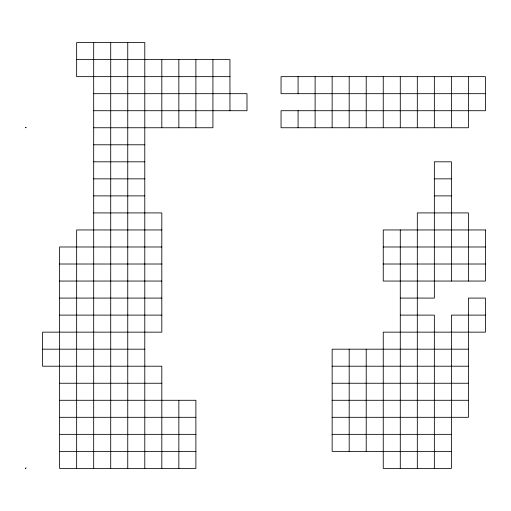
<?xml version="1.0" encoding="UTF-8"?>
<svg xmlns="http://www.w3.org/2000/svg" width="511" height="511" viewBox="0 0 511 511"><rect width="100%" height="100%" fill="white"/><g stroke="black" fill="none" stroke-linecap="round" stroke-linejoin="round"><path stroke-width="0.77" d="M76.65 59.615L229.95 59.615L229.95 110.715M229.95 76.65L76.65 76.65L76.65 42.585L144.785 42.585L144.785 468.415M93.685 93.685L246.985 93.685L246.985 110.715L93.685 110.715M485.45 93.685L281.05 93.685L281.05 76.65L485.45 76.65L485.45 110.715L281.05 110.715L281.05 127.75L468.415 127.75L468.415 76.65M93.685 127.75L212.915 127.75L212.915 59.615M93.685 144.785L144.785 144.785M93.685 161.815L144.785 161.815M93.685 178.85L144.785 178.85M434.35 178.85L451.385 178.85M93.685 195.885L144.785 195.885M434.35 195.885L451.385 195.885M93.685 212.915L161.815 212.915L161.815 332.15L42.585 332.15L42.585 366.215L161.815 366.215L161.815 468.415M161.815 229.95L76.65 229.95L76.65 468.415M161.815 246.985L59.615 246.985L59.615 468.415L195.885 468.415L195.885 400.285L59.615 400.285M383.25 246.985L485.45 246.985M59.615 264.015L161.815 264.015M383.25 264.015L485.45 264.015M59.615 281.05L161.815 281.05M59.615 298.085L161.815 298.085M400.285 298.085L434.35 298.085L434.35 161.815L451.385 161.815L451.385 281.05M59.615 315.115L161.815 315.115M400.285 315.115L434.35 315.115L434.35 468.415M485.45 315.115L451.385 315.115L451.385 468.415L383.25 468.415L383.25 332.15L485.45 332.15L485.45 298.085L468.415 298.085L468.415 417.315L332.15 417.315M42.585 349.185L144.785 349.185M468.415 349.185L332.15 349.185L332.15 451.385L451.385 451.385M332.15 366.215L468.415 366.215M59.615 383.25L161.815 383.25M332.15 383.25L468.415 383.25M332.15 400.285L468.415 400.285M59.615 417.315L195.885 417.315M59.615 434.35L195.885 434.35M332.15 434.35L451.385 434.35M59.615 451.385L195.885 451.385M468.415 281.05L468.415 212.915L417.315 212.915L417.315 468.415M451.385 76.65L451.385 127.75M434.35 76.65L434.35 127.75M417.315 76.65L417.315 127.75M400.285 76.65L400.285 127.75M400.285 229.95L400.285 468.415M383.25 76.65L383.25 127.75M366.649 127.75L366.649 127.316L366.215 127.75L366.215 76.65M366.215 349.185L366.215 451.385M349.185 76.65L349.185 127.75M349.185 349.185L349.185 451.385M332.15 76.65L332.15 127.75M315.115 76.65L315.115 127.75M298.085 76.65L298.085 93.685M298.085 110.715L298.085 127.75M195.885 59.615L195.885 127.75M178.85 59.615L178.85 127.75M178.85 400.285L178.85 468.415M161.815 59.615L161.815 127.75M127.75 42.585L127.75 468.415M110.715 42.585L110.715 468.415M93.685 42.585L93.685 468.415M25.984 127.316L25.55 127.75L25.984 127.316M25.984 467.987L25.55 468.415L25.984 467.987M485.45 229.95L383.25 229.95L383.25 281.05L485.45 281.05L485.45 229.95"/></g></svg>
